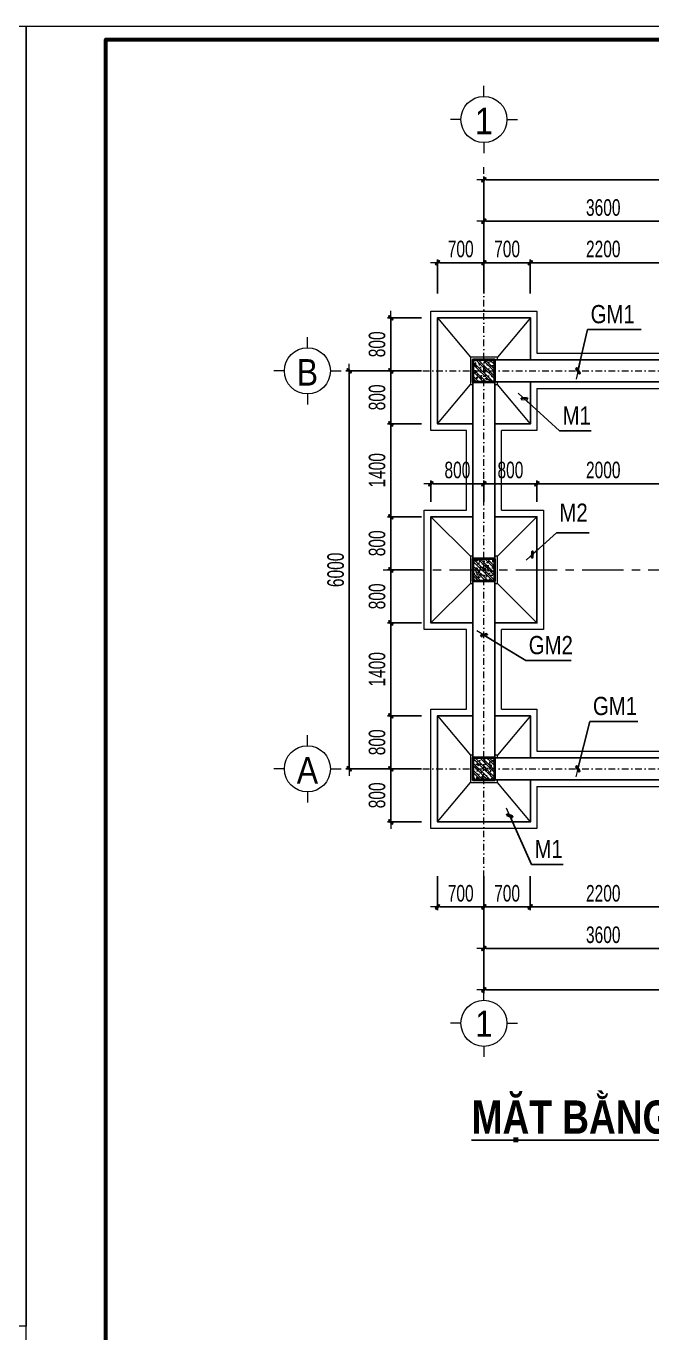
# Model space of a CAD drawing. Header units: millimetres. Extents: x -182770 to 489476, y -561170 to -280028.
# Drawn here: x -155050 to -145610, y -532290 to -512589 of the extents above; entities that cross this region are included whole.
import ezdxf
from ezdxf.enums import TextEntityAlignment as Align

# ---------------------------------------------------------------- set-up
doc = ezdxf.new("R2010")
doc.units = ezdxf.units.MM
doc.header["$MEASUREMENT"] = 0
doc.header["$PDMODE"] = 32
for name, pattern in [('CENTER', [2, 1.25, -0.25, 0.25, -0.25]), ('DASHDOT', [1, 0.5, -0.25, 0, -0.25]), ('HIDDEN', [0.375, 0.25, -0.125])]:
    doc.linetypes.add(name, pattern=pattern)
doc.layers.get('Defpoints').update_dxf_attribs({"color": 1})
for name, color, linetype, lineweight in [('Khungten_LCDI', 7, 'Continuous', 5), ('LC Dim', 8, 'Continuous', 18), ('LC Hatch', 252, 'Continuous', 9), ('LC ISO', 153, 'Continuous', 13), ('LC MANH DUT', 35, 'HIDDEN', 5), ('LC Net dam2', 6, 'Continuous', 40), ('LC Net manh', 133, 'Continuous', 5), ('LC Net thay', 63, 'Continuous', 25), ('LC Net truc', 79, 'DASHDOT', 13), ('LC Text1', 3, 'Continuous', 20), ('LC Text2', 7, 'Continuous', 25), ('v-TRUC', 8, 'CENTER', 13)]:
    doc.layers.add(name, color=color, linetype=linetype, lineweight=lineweight)
doc.styles.add('1', font='vnsimli.shx', dxfattribs={"width": 0.6})
doc.styles.add('HOATBIF', font='hoatbif.shx', dxfattribs={"width": 0.7})
doc.styles.add('Khungten', font='VHAVAN.TTF', dxfattribs={"width": 0.9, "height": 5000})
doc.styles.add('LC 1', font='VHAVANB.TTF')
doc.styles.add('LC3', font='VHARIALB.TTF', dxfattribs={"width": 0.8})
doc.styles.add('T2', font='VHARIAL.TTF', dxfattribs={"width": 0.8})
doc.styles.add('Title', font='VHBLACK.TTF', dxfattribs={"width": 0.8})
doc.dimstyles.new('1-100', dxfattribs={"dimscale": 100, "dimtxt": 2.5, "dimasz": 0.35, "dimexe": 0.5, "dimexo": 0, "dimgap": 0.8, "dimtad": 1, "dimdec": 0, "dimzin": 0, "dimdsep": 46, "dimtxsty": 'HOATBIF', "dimblk1": 'DOT', "dimblk2": 'DOT', "dimsah": 1, "dimcen": -1, "dimdle": 1, "dimclrd": 256, "dimclre": 256, "dimclrt": 4, "dimadec": 3, "dimazin": 2, "dimtfac": 0.333333, "dimtdec": 0, "dimtix": 1, "dimtmove": 2, "dimatfit": 3, "dimldrblk": 'DOT', "dimfxl": 1, "dimtvp": 0.833333, "dimtolj": 1, "dimtzin": 0, "dimarcsym": 0})
doc.dimstyles.new('1-100$7', dxfattribs={"dimtxt": 230, "dimasz": 300, "dimexe": 50, "dimexo": 300, "dimgap": 80, "dimtad": 1, "dimdec": 3, "dimzin": 12, "dimdsep": 46, "dimtxsty": '1', "dimblk1": 'ARCHTICK', "dimblk2": 'ARCHTICK', "dimsah": 1, "dimcen": 0.09, "dimdle": 160, "dimclrd": 6, "dimclre": 6, "dimclrt": 2, "dimadec": 3, "dimazin": 3, "dimtfac": 1, "dimtdec": 3, "dimtix": 1, "dimtmove": 2, "dimatfit": 3, "dimldrblk": 'DOTSMALL', "dimfxl": 1, "dimtolj": 1, "dimtzin": 15, "dimarcsym": 0})
pattern_1 = [(140, (-46374.86, -61923.42), (12.550427, 143.452037), [15, -165]), (85, (-46374.86, -61923.42), (-150.438427, -27.750267), [12, -132]), (190.4514, (-46373.82, -61911.46), (-137.88791, 115.701876), [12.74804, -140.228422]), (136.1842, (-46414.86, -61923.42), (33.1038, 213.44821), [22.5, -247.5]), (186.6356, (-46412.1, -61905.63), (-194.82357, 186.93254), [19.12206, -210.3426]), (81.1842, (-46414.86, -61923.42), (-194.82372, 186.93239), [18, -198]), (111, (-46404.86, -61903.42), (80.523778, 119.38141), [15, -165]), (56, (-46404.86, -61903.42), (-145.03001, 48.663066), [12, -132]), (161.4514, (-46398.15, -61893.47), (-64.5061, 168.044526), [12.74804, -140.228422]), (127.5, (-46374.865, -61923.42), (-66.578771, 2.431971), [0, -130.4, 0, -134, 0, -132.5]), (97.5, (-46374.865, -61923.42), (-78.882342, 52.613907), [0, -76.4, 0, -127.4, 0, -50.5]), (57.5, (-46374.865, -61968.02), (4.5109743, 106.764487), [0, -50, 0, -156, 0, -207]), (47.5, (-46374.86, -61988.02), (-20.020996, 116.637234), [0, -65, 0, -103.6, 0, -147]), (135, (-46374.865, -61923.42), (-53.033009, -53.033009), []), (135, (-46374.865, -61888.06), (-53.033009, -53.033009), [])]

# ---------------------------------------------------------------- blocks, each defined once
blk = doc.blocks.new('DOT')
at = {"layer": 'LC Dim'}
blk.add_line((-3, 0), (3, 0), dxfattribs=at)
at = {"layer": 'LC Dim', "color": 4}
blk.add_line((-1, -1), (1, 1), dxfattribs=at)
blk.add_lwpolyline([(0.5, 1), (-1, -0.5), (-0.5, -1), (1, 0.5)], close=True, dxfattribs=at)
blk = doc.blocks.new('*D1157')
at = {"layer": 'Defpoints', "color": 0, "ltscale": 2, "transparency": 16777216}
for p in [(-148144, -525405), (-144544, -525405), (-148144, -526494)]:
    blk.add_point(p, dxfattribs=at)
at = {"layer": 'LC Dim', "lineweight": -2, "ltscale": 2, "transparency": 16777216}
for p, q in [((-148144, -525405), (-148144, -526544)), ((-144544, -525405), (-144544, -526544)), ((-144579, -526494), (-148109, -526494))]:
    blk.add_line(p, q, dxfattribs=at)
at = {"layer": 'LC Dim', "lineweight": -2, "ltscale": 2, "transparency": 16777216, "xscale": 35, "yscale": 35, "zscale": 35, "rotation": 180}
blk.add_blockref('DOT', (-148144, -526494), dxfattribs=at)
at = {"layer": 'LC Dim', "lineweight": -2, "ltscale": 2, "transparency": 16777216, "xscale": 35, "yscale": 35, "zscale": 35}
blk.add_blockref('DOT', (-144544, -526494), dxfattribs=at)
at = {"layer": 'LC Dim', "color": 4, "ltscale": 2, "transparency": 16777216, "insert": (-146344, -526289), "char_height": 250, "attachment_point": 5, "style": 'HOATBIF'}
blk.add_mtext('\\A1;3600', dxfattribs=at)
blk = doc.blocks.new('_Dot')
at = {"color": 0, "linetype": 'ByBlock', "lineweight": -2}
blk.add_line((-0.5, 0), (-1, 0), dxfattribs=at)
at = {"color": 0, "linetype": 'ByBlock', "const_width": 0.5}
blk.add_lwpolyline([(-0.25, 0, 1), (0.25, 0, 1)], format="xyb", close=True, dxfattribs=at)
blk = doc.blocks.new('*D1158')
at = {"layer": 'Defpoints', "color": 0, "ltscale": 2, "transparency": 16777216}
for p in [(-148144, -525405), (-140944, -525405), (-148144, -527119)]:
    blk.add_point(p, dxfattribs=at)
at = {"layer": 'LC Dim', "lineweight": -2, "ltscale": 2, "transparency": 16777216}
for p, q in [((-148144, -525405), (-148144, -527169)), ((-140944, -525405), (-140944, -527169)), ((-140979, -527119), (-148109, -527119))]:
    blk.add_line(p, q, dxfattribs=at)
at = {"layer": 'LC Dim', "lineweight": -2, "ltscale": 2, "transparency": 16777216, "xscale": 35, "yscale": 35, "zscale": 35, "rotation": 180}
blk.add_blockref('DOT', (-148144, -527119), dxfattribs=at)
at = {"layer": 'LC Dim', "lineweight": -2, "ltscale": 2, "transparency": 16777216, "xscale": 35, "yscale": 35, "zscale": 35}
blk.add_blockref('DOT', (-140944, -527119), dxfattribs=at)
at = {"layer": 'LC Dim', "color": 4, "ltscale": 2, "transparency": 16777216, "insert": (-144544, -526914), "char_height": 250, "attachment_point": 5, "style": 'HOATBIF'}
blk.add_mtext('\\A1;7200', dxfattribs=at)
blk = doc.blocks.new('TTRUC')
at = {"layer": 'LC ISO'}
for p, q in [((0, 6.95), (0, 10.13)), ((-6.95, 0), (-10.13, 0)), ((6.95, 0), (10.13, 0)), ((0, -6.95), (0, -10.13))]:
    blk.add_line(p, q, dxfattribs=at)
at = {"layer": 'LC Net manh'}
blk.add_circle((0, 0), 6.95, dxfattribs=at)
blk = doc.blocks.new('*D1160')
at = {"layer": 'Defpoints', "color": 0, "ltscale": 2, "transparency": 16777216}
for p in [(-148144, -515530), (-148144, -516620), (-144544, -516620)]:
    blk.add_point(p, dxfattribs=at)
at = {"layer": 'LC Dim', "lineweight": -2, "ltscale": 2, "transparency": 16777216}
for p, q in [((-148144, -516620), (-148144, -515480)), ((-144579, -515530), (-148109, -515530)), ((-144544, -516620), (-144544, -515480))]:
    blk.add_line(p, q, dxfattribs=at)
at = {"layer": 'LC Dim', "lineweight": -2, "ltscale": 2, "transparency": 16777216, "xscale": 35, "yscale": 35, "zscale": 35, "rotation": 180}
blk.add_blockref('DOT', (-148144, -515530), dxfattribs=at)
at = {"layer": 'LC Dim', "lineweight": -2, "ltscale": 2, "transparency": 16777216, "xscale": 35, "yscale": 35, "zscale": 35}
blk.add_blockref('DOT', (-144544, -515530), dxfattribs=at)
at = {"layer": 'LC Dim', "color": 4, "ltscale": 2, "transparency": 16777216, "insert": (-146344, -515325), "char_height": 250, "attachment_point": 5, "style": 'HOATBIF'}
blk.add_mtext('\\A1;3600', dxfattribs=at)
blk = doc.blocks.new('*D1161')
at = {"layer": 'Defpoints', "color": 0, "ltscale": 2, "transparency": 16777216}
for p in [(-148144, -514905), (-148144, -516620), (-140944, -516620)]:
    blk.add_point(p, dxfattribs=at)
at = {"layer": 'LC Dim', "lineweight": -2, "ltscale": 2, "transparency": 16777216}
for p, q in [((-148144, -516620), (-148144, -514855)), ((-140979, -514905), (-148109, -514905)), ((-140944, -516620), (-140944, -514855))]:
    blk.add_line(p, q, dxfattribs=at)
at = {"layer": 'LC Dim', "lineweight": -2, "ltscale": 2, "transparency": 16777216, "xscale": 35, "yscale": 35, "zscale": 35, "rotation": 180}
blk.add_blockref('DOT', (-148144, -514905), dxfattribs=at)
at = {"layer": 'LC Dim', "lineweight": -2, "ltscale": 2, "transparency": 16777216, "xscale": 35, "yscale": 35, "zscale": 35}
blk.add_blockref('DOT', (-140944, -514905), dxfattribs=at)
at = {"layer": 'LC Dim', "color": 4, "ltscale": 2, "transparency": 16777216, "insert": (-144544, -514700), "char_height": 250, "attachment_point": 5, "style": 'HOATBIF'}
blk.add_mtext('\\A1;7200', dxfattribs=at)
blk = doc.blocks.new('*D1163')
at = {"layer": 'Defpoints', "color": 0, "ltscale": 2, "transparency": 16777216}
for p in [(-150175, -517786), (-149086, -517786), (-149086, -523786)]:
    blk.add_point(p, dxfattribs=at)
at = {"layer": 'LC Dim', "lineweight": -2, "ltscale": 2, "transparency": 16777216}
for p, q in [((-149086, -517786), (-150225, -517786)), ((-150175, -523751), (-150175, -517821)), ((-149086, -523786), (-150225, -523786))]:
    blk.add_line(p, q, dxfattribs=at)
at = {"layer": 'LC Dim', "lineweight": -2, "ltscale": 2, "transparency": 16777216, "xscale": 35, "yscale": 35, "zscale": 35}
for p, rotation in [((-150175, -517786), 90), ((-150175, -523786), 270)]:
    blk.add_blockref('DOT', p, dxfattribs=dict(at, rotation=rotation))
at = {"layer": 'LC Dim', "color": 4, "ltscale": 2, "transparency": 16777216, "insert": (-150380, -520786), "char_height": 250, "attachment_point": 5, "rotation": 90, "style": 'HOATBIF'}
blk.add_mtext('\\A1;6000', dxfattribs=at)
blk = doc.blocks.new('*D1164')
at = {"layer": 'Defpoints', "color": 0, "ltscale": 2, "transparency": 16777216}
for p in [(-148144, -516155), (-148844, -516620), (-148144, -516620)]:
    blk.add_point(p, dxfattribs=at)
at = {"layer": 'LC Dim', "lineweight": -2, "ltscale": 2, "transparency": 16777216}
for p, q in [((-148844, -516620), (-148844, -516105)), ((-148809, -516155), (-148179, -516155)), ((-148144, -516620), (-148144, -516105))]:
    blk.add_line(p, q, dxfattribs=at)
at = {"layer": 'LC Dim', "lineweight": -2, "ltscale": 2, "transparency": 16777216, "xscale": 35, "yscale": 35, "zscale": 35, "rotation": 180}
blk.add_blockref('DOT', (-148844, -516155), dxfattribs=at)
at = {"layer": 'LC Dim', "lineweight": -2, "ltscale": 2, "transparency": 16777216, "xscale": 35, "yscale": 35, "zscale": 35}
blk.add_blockref('DOT', (-148144, -516155), dxfattribs=at)
at = {"layer": 'LC Dim', "color": 4, "ltscale": 2, "transparency": 16777216, "insert": (-148494, -515950), "char_height": 250, "attachment_point": 5, "style": 'HOATBIF'}
blk.add_mtext('\\A1;700', dxfattribs=at)
blk = doc.blocks.new('*D1165')
at = {"layer": 'Defpoints', "color": 0, "ltscale": 2, "transparency": 16777216}
for p in [(-147444, -516155), (-148144, -516620), (-147444, -516620)]:
    blk.add_point(p, dxfattribs=at)
at = {"layer": 'LC Dim', "lineweight": -2, "ltscale": 2, "transparency": 16777216}
for p, q in [((-148144, -516620), (-148144, -516105)), ((-148109, -516155), (-147479, -516155)), ((-147444, -516620), (-147444, -516105))]:
    blk.add_line(p, q, dxfattribs=at)
at = {"layer": 'LC Dim', "lineweight": -2, "ltscale": 2, "transparency": 16777216, "xscale": 35, "yscale": 35, "zscale": 35, "rotation": 180}
blk.add_blockref('DOT', (-148144, -516155), dxfattribs=at)
at = {"layer": 'LC Dim', "lineweight": -2, "ltscale": 2, "transparency": 16777216, "xscale": 35, "yscale": 35, "zscale": 35}
blk.add_blockref('DOT', (-147444, -516155), dxfattribs=at)
at = {"layer": 'LC Dim', "color": 4, "ltscale": 2, "transparency": 16777216, "insert": (-147794, -515950), "char_height": 250, "attachment_point": 5, "style": 'HOATBIF'}
blk.add_mtext('\\A1;700', dxfattribs=at)
blk = doc.blocks.new('*D1170')
at = {"layer": 'Defpoints', "color": 0, "ltscale": 2, "transparency": 16777216}
for p in [(-148844, -525405), (-148144, -525405), (-148144, -525869)]:
    blk.add_point(p, dxfattribs=at)
at = {"layer": 'LC Dim', "lineweight": -2, "ltscale": 2, "transparency": 16777216}
for p, q in [((-148844, -525405), (-148844, -525919)), ((-148144, -525405), (-148144, -525919)), ((-148809, -525869), (-148179, -525869))]:
    blk.add_line(p, q, dxfattribs=at)
at = {"layer": 'LC Dim', "lineweight": -2, "ltscale": 2, "transparency": 16777216, "xscale": 35, "yscale": 35, "zscale": 35, "rotation": 180}
blk.add_blockref('DOT', (-148844, -525869), dxfattribs=at)
at = {"layer": 'LC Dim', "lineweight": -2, "ltscale": 2, "transparency": 16777216, "xscale": 35, "yscale": 35, "zscale": 35}
blk.add_blockref('DOT', (-148144, -525869), dxfattribs=at)
at = {"layer": 'LC Dim', "color": 4, "ltscale": 2, "transparency": 16777216, "insert": (-148494, -525664), "char_height": 250, "attachment_point": 5, "style": 'HOATBIF'}
blk.add_mtext('\\A1;700', dxfattribs=at)
blk = doc.blocks.new('*D1171')
at = {"layer": 'Defpoints', "color": 0, "ltscale": 2, "transparency": 16777216}
for p in [(-148144, -525405), (-147444, -525405), (-147444, -525869)]:
    blk.add_point(p, dxfattribs=at)
at = {"layer": 'LC Dim', "lineweight": -2, "ltscale": 2, "transparency": 16777216}
for p, q in [((-148144, -525405), (-148144, -525919)), ((-147444, -525405), (-147444, -525919)), ((-148109, -525869), (-147479, -525869))]:
    blk.add_line(p, q, dxfattribs=at)
at = {"layer": 'LC Dim', "lineweight": -2, "ltscale": 2, "transparency": 16777216, "xscale": 35, "yscale": 35, "zscale": 35, "rotation": 180}
blk.add_blockref('DOT', (-148144, -525869), dxfattribs=at)
at = {"layer": 'LC Dim', "lineweight": -2, "ltscale": 2, "transparency": 16777216, "xscale": 35, "yscale": 35, "zscale": 35}
blk.add_blockref('DOT', (-147444, -525869), dxfattribs=at)
at = {"layer": 'LC Dim', "color": 4, "ltscale": 2, "transparency": 16777216, "insert": (-147794, -525664), "char_height": 250, "attachment_point": 5, "style": 'HOATBIF'}
blk.add_mtext('\\A1;700', dxfattribs=at)
blk = doc.blocks.new('*D1176')
at = {"layer": 'Defpoints', "color": 0, "ltscale": 2, "transparency": 16777216}
for p in [(-145244, -516155), (-147444, -516620), (-145244, -516620)]:
    blk.add_point(p, dxfattribs=at)
at = {"layer": 'LC Dim', "lineweight": -2, "ltscale": 2, "transparency": 16777216}
for p, q in [((-147444, -516620), (-147444, -516105)), ((-147409, -516155), (-145279, -516155)), ((-145244, -516620), (-145244, -516105))]:
    blk.add_line(p, q, dxfattribs=at)
at = {"layer": 'LC Dim', "lineweight": -2, "ltscale": 2, "transparency": 16777216, "xscale": 35, "yscale": 35, "zscale": 35, "rotation": 180}
blk.add_blockref('DOT', (-147444, -516155), dxfattribs=at)
at = {"layer": 'LC Dim', "lineweight": -2, "ltscale": 2, "transparency": 16777216, "xscale": 35, "yscale": 35, "zscale": 35}
blk.add_blockref('DOT', (-145244, -516155), dxfattribs=at)
at = {"layer": 'LC Dim', "color": 4, "ltscale": 2, "transparency": 16777216, "insert": (-146344, -515950), "char_height": 250, "attachment_point": 5, "style": 'HOATBIF'}
blk.add_mtext('\\A1;2200', dxfattribs=at)
blk = doc.blocks.new('*D1178')
at = {"layer": 'Defpoints', "color": 0, "ltscale": 2, "transparency": 16777216}
for p in [(-149550, -517786), (-149086, -517786), (-149086, -518586)]:
    blk.add_point(p, dxfattribs=at)
at = {"layer": 'LC Dim', "lineweight": -2, "ltscale": 2, "transparency": 16777216}
for p, q in [((-149086, -517786), (-149600, -517786)), ((-149550, -518551), (-149550, -517821)), ((-149086, -518586), (-149600, -518586))]:
    blk.add_line(p, q, dxfattribs=at)
at = {"layer": 'LC Dim', "lineweight": -2, "ltscale": 2, "transparency": 16777216, "xscale": 35, "yscale": 35, "zscale": 35}
for p, rotation in [((-149550, -517786), 90), ((-149550, -518586), 270)]:
    blk.add_blockref('DOT', p, dxfattribs=dict(at, rotation=rotation))
at = {"layer": 'LC Dim', "color": 4, "ltscale": 2, "transparency": 16777216, "insert": (-149755, -518186), "char_height": 250, "attachment_point": 5, "rotation": 90, "style": 'HOATBIF'}
blk.add_mtext('\\A1;800', dxfattribs=at)
blk = doc.blocks.new('*D1179')
at = {"layer": 'Defpoints', "color": 0, "ltscale": 2, "transparency": 16777216}
for p in [(-149550, -516986), (-149086, -516986), (-149086, -517786)]:
    blk.add_point(p, dxfattribs=at)
at = {"layer": 'LC Dim', "lineweight": -2, "ltscale": 2, "transparency": 16777216}
for p, q in [((-149086, -516986), (-149600, -516986)), ((-149550, -517751), (-149550, -517021)), ((-149086, -517786), (-149600, -517786))]:
    blk.add_line(p, q, dxfattribs=at)
at = {"layer": 'LC Dim', "lineweight": -2, "ltscale": 2, "transparency": 16777216, "xscale": 35, "yscale": 35, "zscale": 35}
for p, rotation in [((-149550, -516986), 90), ((-149550, -517786), 270)]:
    blk.add_blockref('DOT', p, dxfattribs=dict(at, rotation=rotation))
at = {"layer": 'LC Dim', "color": 4, "ltscale": 2, "transparency": 16777216, "insert": (-149755, -517386), "char_height": 250, "attachment_point": 5, "rotation": 90, "style": 'HOATBIF'}
blk.add_mtext('\\A1;800', dxfattribs=at)
blk = doc.blocks.new('*D1180')
at = {"layer": 'Defpoints', "color": 0, "ltscale": 2, "transparency": 16777216}
for p in [(-149550, -523786), (-149086, -523786), (-149086, -524586)]:
    blk.add_point(p, dxfattribs=at)
at = {"layer": 'LC Dim', "lineweight": -2, "ltscale": 2, "transparency": 16777216}
for p, q in [((-149086, -523786), (-149600, -523786)), ((-149550, -524551), (-149550, -523821)), ((-149086, -524586), (-149600, -524586))]:
    blk.add_line(p, q, dxfattribs=at)
at = {"layer": 'LC Dim', "lineweight": -2, "ltscale": 2, "transparency": 16777216, "xscale": 35, "yscale": 35, "zscale": 35}
for p, rotation in [((-149550, -523786), 90), ((-149550, -524586), 270)]:
    blk.add_blockref('DOT', p, dxfattribs=dict(at, rotation=rotation))
at = {"layer": 'LC Dim', "color": 4, "ltscale": 2, "transparency": 16777216, "insert": (-149755, -524186), "char_height": 250, "attachment_point": 5, "rotation": 90, "style": 'HOATBIF'}
blk.add_mtext('\\A1;800', dxfattribs=at)
blk = doc.blocks.new('*D1181')
at = {"layer": 'Defpoints', "color": 0, "ltscale": 2, "transparency": 16777216}
for p in [(-149550, -522986), (-149086, -522986), (-149086, -523786)]:
    blk.add_point(p, dxfattribs=at)
at = {"layer": 'LC Dim', "lineweight": -2, "ltscale": 2, "transparency": 16777216}
for p, q in [((-149086, -522986), (-149600, -522986)), ((-149550, -523751), (-149550, -523021)), ((-149086, -523786), (-149600, -523786))]:
    blk.add_line(p, q, dxfattribs=at)
at = {"layer": 'LC Dim', "lineweight": -2, "ltscale": 2, "transparency": 16777216, "xscale": 35, "yscale": 35, "zscale": 35}
for p, rotation in [((-149550, -522986), 90), ((-149550, -523786), 270)]:
    blk.add_blockref('DOT', p, dxfattribs=dict(at, rotation=rotation))
at = {"layer": 'LC Dim', "color": 4, "ltscale": 2, "transparency": 16777216, "insert": (-149755, -523386), "char_height": 250, "attachment_point": 5, "rotation": 90, "style": 'HOATBIF'}
blk.add_mtext('\\A1;800', dxfattribs=at)
blk = doc.blocks.new('*D1182')
at = {"layer": 'Defpoints', "color": 0, "ltscale": 2, "transparency": 16777216}
for p in [(-149550, -518586), (-149086, -518586), (-149086, -519986)]:
    blk.add_point(p, dxfattribs=at)
at = {"layer": 'LC Dim', "lineweight": -2, "ltscale": 2, "transparency": 16777216}
for p, q in [((-149086, -518586), (-149600, -518586)), ((-149550, -519951), (-149550, -518621)), ((-149086, -519986), (-149600, -519986))]:
    blk.add_line(p, q, dxfattribs=at)
at = {"layer": 'LC Dim', "lineweight": -2, "ltscale": 2, "transparency": 16777216, "xscale": 35, "yscale": 35, "zscale": 35}
for p, rotation in [((-149550, -518586), 90), ((-149550, -519986), 270)]:
    blk.add_blockref('DOT', p, dxfattribs=dict(at, rotation=rotation))
at = {"layer": 'LC Dim', "color": 4, "ltscale": 2, "transparency": 16777216, "insert": (-149755, -519286), "char_height": 250, "attachment_point": 5, "rotation": 90, "style": 'HOATBIF'}
blk.add_mtext('\\A1;1400', dxfattribs=at)
blk = doc.blocks.new('*D1183')
at = {"layer": 'Defpoints', "color": 0, "ltscale": 2, "transparency": 16777216}
for p in [(-147444, -525405), (-145244, -525405), (-145244, -525869)]:
    blk.add_point(p, dxfattribs=at)
at = {"layer": 'LC Dim', "lineweight": -2, "ltscale": 2, "transparency": 16777216}
for p, q in [((-147444, -525405), (-147444, -525919)), ((-145244, -525405), (-145244, -525919)), ((-147409, -525869), (-145279, -525869))]:
    blk.add_line(p, q, dxfattribs=at)
at = {"layer": 'LC Dim', "lineweight": -2, "ltscale": 2, "transparency": 16777216, "xscale": 35, "yscale": 35, "zscale": 35, "rotation": 180}
blk.add_blockref('DOT', (-147444, -525869), dxfattribs=at)
at = {"layer": 'LC Dim', "lineweight": -2, "ltscale": 2, "transparency": 16777216, "xscale": 35, "yscale": 35, "zscale": 35}
blk.add_blockref('DOT', (-145244, -525869), dxfattribs=at)
at = {"layer": 'LC Dim', "color": 4, "ltscale": 2, "transparency": 16777216, "insert": (-146344, -525664), "char_height": 250, "attachment_point": 5, "style": 'HOATBIF'}
blk.add_mtext('\\A1;2200', dxfattribs=at)
blk = doc.blocks.new('TIEUDE1')
at = {"layer": 'LC Text2', "color": 7, "style": 'LC 1'}
blk.add_attdef('TIªU§Ò', text='', height=5, dxfattribs=at).set_placement((0, 0), align=Align.BOTTOM_CENTER)
blk.add_attdef('TL', text='', height=3, dxfattribs=at).set_placement((0, -2), align=Align.TOP_CENTER)
blk = doc.blocks.new('*D1145')
at = {"layer": 'Defpoints', "color": 0, "ltscale": 2, "transparency": 16777216}
for p in [(-149086, -519986), (-149550, -520786), (-149086, -520786)]:
    blk.add_point(p, dxfattribs=at)
at = {"layer": 'LC Dim', "lineweight": -2, "ltscale": 2, "transparency": 16777216}
for p, q in [((-149086, -519986), (-149600, -519986)), ((-149550, -520021), (-149550, -520751)), ((-149086, -520786), (-149600, -520786))]:
    blk.add_line(p, q, dxfattribs=at)
at = {"layer": 'LC Dim', "lineweight": -2, "ltscale": 2, "transparency": 16777216, "xscale": 35, "yscale": 35, "zscale": 35}
for p, rotation in [((-149550, -519986), 90), ((-149550, -520786), 270)]:
    blk.add_blockref('DOT', p, dxfattribs=dict(at, rotation=rotation))
at = {"layer": 'LC Dim', "color": 4, "ltscale": 2, "transparency": 16777216, "insert": (-149755, -520386), "char_height": 250, "attachment_point": 5, "rotation": 90, "style": 'HOATBIF'}
blk.add_mtext('\\A1;800', dxfattribs=at)
blk = doc.blocks.new('*D1146')
at = {"layer": 'Defpoints', "color": 0, "ltscale": 2, "transparency": 16777216}
for p in [(-149086, -520786), (-149550, -521586), (-149086, -521586)]:
    blk.add_point(p, dxfattribs=at)
at = {"layer": 'LC Dim', "lineweight": -2, "ltscale": 2, "transparency": 16777216}
for p, q in [((-149086, -520786), (-149600, -520786)), ((-149550, -520821), (-149550, -521551)), ((-149086, -521586), (-149600, -521586))]:
    blk.add_line(p, q, dxfattribs=at)
at = {"layer": 'LC Dim', "lineweight": -2, "ltscale": 2, "transparency": 16777216, "xscale": 35, "yscale": 35, "zscale": 35}
for p, rotation in [((-149550, -520786), 90), ((-149550, -521586), 270)]:
    blk.add_blockref('DOT', p, dxfattribs=dict(at, rotation=rotation))
at = {"layer": 'LC Dim', "color": 4, "ltscale": 2, "transparency": 16777216, "insert": (-149755, -521186), "char_height": 250, "attachment_point": 5, "rotation": 90, "style": 'HOATBIF'}
blk.add_mtext('\\A1;800', dxfattribs=at)
blk = doc.blocks.new('*D1147')
at = {"layer": 'Defpoints', "color": 0, "ltscale": 2, "transparency": 16777216}
for p in [(-149086, -521586), (-149550, -522986), (-149086, -522986)]:
    blk.add_point(p, dxfattribs=at)
at = {"layer": 'LC Dim', "lineweight": -2, "ltscale": 2, "transparency": 16777216}
for p, q in [((-149086, -521586), (-149600, -521586)), ((-149550, -521621), (-149550, -522951)), ((-149086, -522986), (-149600, -522986))]:
    blk.add_line(p, q, dxfattribs=at)
at = {"layer": 'LC Dim', "lineweight": -2, "ltscale": 2, "transparency": 16777216, "xscale": 35, "yscale": 35, "zscale": 35}
for p, rotation in [((-149550, -521586), 90), ((-149550, -522986), 270)]:
    blk.add_blockref('DOT', p, dxfattribs=dict(at, rotation=rotation))
at = {"layer": 'LC Dim', "color": 4, "ltscale": 2, "transparency": 16777216, "insert": (-149755, -522286), "char_height": 250, "attachment_point": 5, "rotation": 90, "style": 'HOATBIF'}
blk.add_mtext('\\A1;1400', dxfattribs=at)
blk = doc.blocks.new('*D1148')
at = {"layer": 'Defpoints', "color": 0, "ltscale": 250, "transparency": 16777216}
for p in [(-148144, -519487), (-148944, -519762), (-148144, -519762)]:
    blk.add_point(p, dxfattribs=at)
at = {"layer": 'LC Dim', "lineweight": -2, "ltscale": 250, "transparency": 16777216}
for p, q in [((-148944, -519762), (-148944, -519437)), ((-148909, -519487), (-148179, -519487)), ((-148144, -519762), (-148144, -519437))]:
    blk.add_line(p, q, dxfattribs=at)
at = {"layer": 'LC Dim', "lineweight": -2, "ltscale": 250, "transparency": 16777216, "xscale": 35, "yscale": 35, "zscale": 35, "rotation": 180}
blk.add_blockref('DOT', (-148944, -519487), dxfattribs=at)
at = {"layer": 'LC Dim', "lineweight": -2, "ltscale": 250, "transparency": 16777216, "xscale": 35, "yscale": 35, "zscale": 35}
blk.add_blockref('DOT', (-148144, -519487), dxfattribs=at)
at = {"layer": 'LC Dim', "color": 4, "ltscale": 250, "transparency": 16777216, "insert": (-148544, -519282), "char_height": 250, "attachment_point": 5, "style": 'HOATBIF'}
blk.add_mtext('\\A1;800', dxfattribs=at)
blk = doc.blocks.new('*D1149')
at = {"layer": 'Defpoints', "color": 0, "ltscale": 250, "transparency": 16777216}
for p in [(-147344, -519487), (-148144, -519762), (-147344, -519762)]:
    blk.add_point(p, dxfattribs=at)
at = {"layer": 'LC Dim', "lineweight": -2, "ltscale": 250, "transparency": 16777216}
for p, q in [((-148144, -519762), (-148144, -519437)), ((-148109, -519487), (-147379, -519487)), ((-147344, -519762), (-147344, -519437))]:
    blk.add_line(p, q, dxfattribs=at)
at = {"layer": 'LC Dim', "lineweight": -2, "ltscale": 250, "transparency": 16777216, "xscale": 35, "yscale": 35, "zscale": 35, "rotation": 180}
blk.add_blockref('DOT', (-148144, -519487), dxfattribs=at)
at = {"layer": 'LC Dim', "lineweight": -2, "ltscale": 250, "transparency": 16777216, "xscale": 35, "yscale": 35, "zscale": 35}
blk.add_blockref('DOT', (-147344, -519487), dxfattribs=at)
at = {"layer": 'LC Dim', "color": 4, "ltscale": 250, "transparency": 16777216, "insert": (-147744, -519282), "char_height": 250, "attachment_point": 5, "style": 'HOATBIF'}
blk.add_mtext('\\A1;800', dxfattribs=at)
blk = doc.blocks.new('*D1150')
at = {"layer": 'Defpoints', "color": 0, "ltscale": 250, "transparency": 16777216}
for p in [(-145344, -519487), (-147344, -519762), (-145344, -519762)]:
    blk.add_point(p, dxfattribs=at)
at = {"layer": 'LC Dim', "lineweight": -2, "ltscale": 250, "transparency": 16777216}
for p, q in [((-147344, -519762), (-147344, -519437)), ((-147309, -519487), (-145379, -519487)), ((-145344, -519762), (-145344, -519437))]:
    blk.add_line(p, q, dxfattribs=at)
at = {"layer": 'LC Dim', "lineweight": -2, "ltscale": 250, "transparency": 16777216, "xscale": 35, "yscale": 35, "zscale": 35, "rotation": 180}
blk.add_blockref('DOT', (-147344, -519487), dxfattribs=at)
at = {"layer": 'LC Dim', "lineweight": -2, "ltscale": 250, "transparency": 16777216, "xscale": 35, "yscale": 35, "zscale": 35}
blk.add_blockref('DOT', (-145344, -519487), dxfattribs=at)
at = {"layer": 'LC Dim', "color": 4, "ltscale": 250, "transparency": 16777216, "insert": (-146344, -519282), "char_height": 250, "attachment_point": 5, "style": 'HOATBIF'}
blk.add_mtext('\\A1;2000', dxfattribs=at)
blk = doc.blocks.new('lcdi fix')
at = {"layer": 'Defpoints', "lineweight": 0}
blk.add_lwpolyline([(-1200, -14850), (-1200, 14850), (40800, 14850), (40800, -14850)], close=True, dxfattribs=at)
at = {"layer": 'Khungten_LCDI', "color": 5, "lineweight": 60}
blk.add_lwpolyline([(0, -14650), (0, 14650), (40600, 14650), (40600, -14650)], close=True, dxfattribs=at)
at = {"color": 7, "style": 'Khungten', "width": 0.8}
for tag, p in [('REVISION', (39499, -10746)), ('NGAYHT', (39546, -11609))]:
    blk.add_attdef(tag, text='', height=200, dxfattribs=at).set_placement(p, align=Align.CENTER)
at = {"layer": 'LC Text1', "color": 3, "style": 'LC 1', "width": 1.834006}
for tag, p, p2 in [('TENBANVE1', (36913, -8886), (40339, -8886)), ('TENBANVE2', (36913, -9562), (40339, -9562))]:
    blk.add_attdef(tag, text='', height=250, dxfattribs=at).set_placement(p, p2, align=Align.FIT)
at = {"layer": 'LC Text1', "style": 'Title', "width": 0.7}
blk.add_attdef('SOBANVE', text='', height=250, dxfattribs=at).set_placement((39562, -13896), align=Align.CENTER)

msp = doc.modelspace()

# ---------------------------------------------------------------- hatches: boundary and pattern name
at = {"layer": 'LC Hatch', "ltscale": 2}
h = msp.add_hatch(dxfattribs=at)
h.set_pattern_fill('BTCT', color=256, scale=20, angle=90)
h.set_pattern_definition(pattern_1)
h.paths.add_polyline_path([(-147978.7, -517951.5), (-147978.7, -517621.5), (-148308.7, -517621.5), (-148308.7, -517951.5)])
h = msp.add_hatch(dxfattribs=at)
h.set_pattern_fill('BTCT', color=256, scale=20, angle=90)
h.set_pattern_definition(pattern_1)
h.paths.add_polyline_path([(-147978.7, -520621.5), (-148308.7, -520621.5), (-148308.7, -520951.5), (-147978.7, -520951.5)])
h = msp.add_hatch(dxfattribs=at)
h.set_pattern_fill('BTCT', color=256, scale=20, angle=90)
h.set_pattern_definition(pattern_1)
h.paths.add_polyline_path([(-147978.7, -523951.5), (-147978.7, -523621.5), (-148308.7, -523621.5), (-148308.7, -523951.5)])

# ---------------------------------------------------------------- linework, layer by layer
at = {"layer": 'Defpoints', "lineweight": 0, "elevation": 5.9}
msp.add_lwpolyline([(-182769.6, -532190.8), (-182769.6, -512588.8), (-155049.6, -512588.8), (-155049.6, -532190.8)], close=True, dxfattribs=at)
at = {"layer": 'LC MANH DUT', "ltscale": 100}
for points in [[(-147978.7, -517951.5), (-147978.7, -517621.5), (-148308.7, -517621.5), (-148308.7, -517951.5)], [(-147978.7, -520621.5), (-148308.7, -520621.5), (-148308.7, -520951.5), (-147978.7, -520951.5)], [(-147978.7, -523951.5), (-147978.7, -523621.5), (-148308.7, -523621.5), (-148308.7, -523951.5)]]:
    msp.add_lwpolyline(points, close=True, dxfattribs=at)
at = {"layer": 'LC Net dam2', "ltscale": 5}
for points in [[(-147978.7, -517951.5), (-147978.7, -517621.5), (-148308.7, -517621.5), (-148308.7, -517951.5)], [(-147978.7, -520621.5), (-148308.7, -520621.5), (-148308.7, -520951.5), (-147978.7, -520951.5)], [(-147978.7, -523951.5), (-147978.7, -523621.5), (-148308.7, -523621.5), (-148308.7, -523951.5)]]:
    msp.add_lwpolyline(points, close=True, dxfattribs=at)
at = {"layer": 'LC Net manh'}
for p, q in [((-147343.7, -517521.5), (-145343.7, -517521.5)), ((-147343.7, -518051.5), (-145343.7, -518051.5)), ((-148408.7, -519886.5), (-148408.7, -518686.5)), ((-147878.7, -519886.5), (-147878.7, -518686.5)), ((-148408.7, -522886.5), (-148408.7, -521686.5)), ((-147878.7, -522886.5), (-147878.7, -521686.5))]:
    msp.add_line(p, q, dxfattribs=at)
at = {"layer": 'LC Net manh', "ltscale": 2}
for p, q in [((-147343.7, -523521.5), (-145343.7, -523521.5)), ((-147343.7, -524051.5), (-145343.7, -524051.5))]:
    msp.add_line(p, q, dxfattribs=at)
at = {"layer": 'LC Net manh'}
for points in [[(-148408.7, -518686.5), (-148943.7, -518686.5), (-148943.7, -516886.5), (-148143.7, -516886.5), (-147343.7, -516886.5), (-147343.7, -517521.5)], [(-147343.7, -518051.5), (-147343.7, -518686.5), (-147878.7, -518686.5)], [(-147878.7, -522886.5), (-147343.7, -522886.5), (-147343.7, -523521.5)], [(-147343.7, -524051.5), (-147343.7, -524686.5), (-148143.7, -524686.5)]]:
    msp.add_lwpolyline(points, dxfattribs=at)
at = {"layer": 'LC Net manh', "ltscale": 2}
for points in [[(-148843.7, -516986.5), (-148348.7, -517581.5)], [(-147443.7, -516986.5), (-147938.7, -517581.5)], [(-147938.7, -517621.5), (-147938.7, -517581.5), (-148348.7, -517581.5), (-148348.7, -517991.5), (-148308.7, -517991.5)], [(-148843.7, -518586.5), (-148348.7, -517991.5)], [(-147978.7, -517991.5), (-147938.7, -517991.5), (-147938.7, -517951.5)], [(-147443.7, -518586.5), (-147938.7, -517991.5)], [(-148408.7, -521686.5), (-149043.7, -521686.5), (-149043.7, -520786.5), (-149043.7, -519886.5), (-148408.7, -519886.5)], [(-147878.7, -519886.5), (-147243.7, -519886.5), (-147243.7, -520786.5), (-147243.7, -521686.5), (-147878.7, -521686.5)], [(-148943.7, -519986.5), (-148348.7, -520581.5)], [(-147343.7, -519986.5), (-147938.7, -520581.5)], [(-148308.7, -520581.5), (-148348.7, -520581.5), (-148348.7, -520991.5), (-148308.7, -520991.5)], [(-147978.7, -520991.5), (-147938.7, -520991.5), (-147938.7, -520581.5), (-147978.7, -520581.5)], [(-148943.7, -521586.5), (-148348.7, -520991.5)], [(-147343.7, -521586.5), (-147938.7, -520991.5)], [(-148143.7, -524686.5), (-148943.7, -524686.5), (-148943.7, -522886.5), (-148408.7, -522886.5)], [(-148843.7, -522986.5), (-148348.7, -523581.5)], [(-147443.7, -522986.5), (-147938.7, -523581.5)], [(-148308.7, -523581.5), (-148348.7, -523581.5), (-148348.7, -523991.5), (-147938.7, -523991.5), (-147938.7, -523951.5)], [(-147938.7, -523621.5), (-147938.7, -523581.5), (-147978.7, -523581.5)], [(-148843.7, -524586.5), (-148348.7, -523991.5)], [(-147443.7, -524586.5), (-147938.7, -523991.5)]]:
    msp.add_lwpolyline(points, dxfattribs=at)
at = {"layer": 'LC Net thay'}
for p, q in [((-148308.7, -523951.5), (-148308.7, -517621.5)), ((-148308.7, -517621.5), (-140778.7, -517621.5)), ((-147978.7, -523621.5), (-147978.7, -517951.5)), ((-147978.7, -517951.5), (-141108.7, -517951.5)), ((-147978.7, -523621.5), (-141108.7, -523621.5)), ((-148308.7, -523951.5), (-140778.7, -523951.5))]:
    msp.add_line(p, q, dxfattribs=at)
for points in [[(-148308.7, -518586.5), (-148843.7, -518586.5), (-148843.7, -516986.5), (-148143.7, -516986.5)], [(-148143.7, -516986.5), (-147443.7, -516986.5), (-147443.7, -517621.5)], [(-147443.7, -517951.5), (-147443.7, -518586.5), (-147978.7, -518586.5)], [(-148308.7, -521586.5), (-148943.7, -521586.5), (-148943.7, -520786.5), (-148943.7, -519986.5), (-148308.7, -519986.5)], [(-147978.7, -519986.5), (-147343.7, -519986.5), (-147343.7, -520786.5), (-147343.7, -521586.5), (-147978.7, -521586.5)], [(-148143.7, -524586.5), (-148843.7, -524586.5), (-148843.7, -522986.5), (-148308.7, -522986.5)], [(-147978.7, -522986.5), (-147443.7, -522986.5), (-147443.7, -523621.5)], [(-147443.7, -523951.5), (-147443.7, -524586.5), (-148143.7, -524586.5)]]:
    msp.add_lwpolyline(points, dxfattribs=at)
at = {"layer": 'LC Net truc', "ltscale": 200}
for p, q in [((-148143.7, -526019.1), (-148143.7, -514711.1)), ((-149664.1, -517786.5), (-139814.6, -517786.5)), ((-149664.1, -523786.5), (-139814.6, -523786.5))]:
    msp.add_line(p, q, dxfattribs=at)
at = {"layer": 'v-TRUC', "ltscale": 500}
msp.add_line((-149664.1, -520786.5), (-139714.6, -520786.5), dxfattribs=at)

# ---------------------------------------------------------------- block references
at = {"layer": 'LC ISO', "xscale": 50, "yscale": 50, "zscale": 50, "rotation": 180}
for p in [(-148143.7, -513997), (-150806.2, -517786.5), (-150806.2, -523786.5)]:
    msp.add_blockref('TTRUC', p, dxfattribs=at)
at = {"layer": 'LC ISO', "xscale": 50, "yscale": 50, "zscale": 50}
msp.add_blockref('TTRUC', (-148143.7, -527622.6), dxfattribs=at)
at = {"layer": 'LC Net thay'}
msp.add_blockref('lcdi fix', (-153849.6, -527438.8), dxfattribs=at)
at = {"layer": 'LC Text2'}
ref = msp.add_blockref('TIEUDE1', (-144555.4, -529436.5), dxfattribs=dict(at, xscale=101.6, yscale=101.6, zscale=101.6))
ref.add_attrib('TIªU§Ò', '%%UmÆt b»ng kÕt cÊu mãng', dxfattribs={"color": 7, "height": 500.321, "style": 'LC3', "width": 0.8}).set_placement((-144555.4, -529436.5), align=Align.BOTTOM_CENTER)

# ---------------------------------------------------------------- texts
at = {"layer": 'LC Text1', "ltscale": 0.2, "style": 'LC 1', "width": 0.9}
for s, height, p in [('1', 400, (-148143.7, -514338.7)), ('b', 400, (-150806.2, -518128.1)), ('a', 400, (-150806.2, -524128.1)), ('1', 394.6, (-148143.7, -527943.6))]:
    msp.add_text(s, height=height, dxfattribs=at).set_placement(p, align=Align.BOTTOM_CENTER)
at = {"layer": 'LC Text2', "style": 'T2', "width": 0.8}
for s, p in [('gm1', (-146534.5, -517068.5)), ('m1', (-146957.5, -518597.1)), ('m2', (-147005, -520061.1)), ('gm2', (-147468, -522058)), ('gm1', (-146499.5, -522976)), ('m1', (-147380.5, -525132.1))]:
    msp.add_text(s, height=275, dxfattribs=at).set_placement(p)

# ---------------------------------------------------------------- dimensions: what is measured, and where the dimension line sits
at = {"layer": 'LC Dim', "ltscale": 2}
for base, p1, p2, picture, middle in [((-148143.7, -514905.3), (-140943.7, -516619.5), (-148143.7, -516619.5), '*D1161', (-144543.7, -514700.3)), ((-148143.7, -516155.3), (-148843.7, -516619.5), (-148143.7, -516619.5), '*D1164', (-148493.7, -515950.3)), ((-147443.7, -516155.3), (-148143.7, -516619.5), (-147443.7, -516619.5), '*D1165', (-147793.7, -515950.3)), ((-145243.7, -516155.3), (-147443.7, -516619.5), (-145243.7, -516619.5), '*D1176', (-146343.7, -515950.3)), ((-148143.7, -525869.1), (-148843.7, -525404.9), (-148143.7, -525404.9), '*D1170', (-148493.7, -525664.1)), ((-148143.7, -527119.1), (-140943.7, -525404.9), (-148143.7, -525404.9), '*D1158', (-144543.7, -526914.1)), ((-147443.7, -525869.1), (-148143.7, -525404.9), (-147443.7, -525404.9), '*D1171', (-147793.7, -525664.1)), ((-145243.7, -525869.1), (-147443.7, -525404.9), (-145243.7, -525404.9), '*D1183', (-146343.7, -525664.1))]:
    dim = msp.add_linear_dim(base=base, p1=p1, p2=p2, dimstyle='1-100', dxfattribs=at)
    dim.commit()
    dim.dimension.update_dxf_attribs({"geometry": picture, "text_midpoint": middle})
for base, p1, p2, angle, picture, middle in [((-148143.7, -515530.3), (-144543.7, -516619.5), (-148143.7, -516619.5), 180, '*D1160', (-146343.7, -515325.3)), ((-149549.9, -516986.5), (-149085.7, -517786.5), (-149085.7, -516986.5), 90, '*D1179', (-149754.9, -517386.5)), ((-150174.9, -517786.5), (-149085.7, -523786.5), (-149085.7, -517786.5), 90, '*D1163', (-150379.9, -520786.5)), ((-149549.9, -517786.5), (-149085.7, -518586.5), (-149085.7, -517786.5), 90, '*D1178', (-149754.9, -518186.5)), ((-149549.9, -518586.5), (-149085.7, -519986.5), (-149085.7, -518586.5), 90, '*D1182', (-149754.9, -519286.5)), ((-149549.9, -520786.5), (-149085.7, -519986.5), (-149085.7, -520786.5), 90, '*D1145', (-149754.9, -520386.5)), ((-149549.9, -521586.5), (-149085.7, -520786.5), (-149085.7, -521586.5), 90, '*D1146', (-149754.9, -521186.5)), ((-149549.9, -522986.5), (-149085.7, -521586.5), (-149085.7, -522986.5), 90, '*D1147', (-149754.9, -522286.5)), ((-149549.9, -522986.5), (-149085.7, -523786.5), (-149085.7, -522986.5), 90, '*D1181', (-149754.9, -523386.5)), ((-149549.9, -523786.5), (-149085.7, -524586.5), (-149085.7, -523786.5), 90, '*D1180', (-149754.9, -524186.5)), ((-148143.7, -526494.1), (-144543.7, -525404.9), (-148143.7, -525404.9), 180, '*D1157', (-146343.7, -526289.1))]:
    dim = msp.add_linear_dim(base=base, p1=p1, p2=p2, angle=angle, dimstyle='1-100', dxfattribs=at)
    dim.commit()
    dim.dimension.update_dxf_attribs({"geometry": picture, "text_midpoint": middle})
at = {"layer": 'LC Dim', "ltscale": 250}
for base, p1, p2, picture, middle in [((-148143.7, -519486.5), (-148943.7, -519761.5), (-148143.7, -519761.5), '*D1148', (-148543.7, -519281.5)), ((-147343.7, -519486.5), (-148143.7, -519761.5), (-147343.7, -519761.5), '*D1149', (-147743.7, -519281.5)), ((-145343.7, -519486.5), (-147343.7, -519761.5), (-145343.7, -519761.5), '*D1150', (-146343.7, -519281.5))]:
    dim = msp.add_linear_dim(base=base, p1=p1, p2=p2, dimstyle='1-100', dxfattribs=at)
    dim.commit()
    dim.dimension.update_dxf_attribs({"geometry": picture, "text_midpoint": middle})

# ---------------------------------------------------------------- leaders
at = {"layer": 'LC Dim', "ltscale": 2}
for points in [[(-146725.4, -517786.5), (-146580.2, -517163.1), (-145771.9, -517163.1)], [(-147533.4, -518206.5), (-147003.2, -518691.7), (-146527.4, -518691.7)], [(-147412.4, -520555.8), (-147050.7, -520229.7), (-146555.9, -520229.7)], [(-148143.7, -521770), (-147513.7, -522152.6), (-146828.4, -522152.6)], [(-146725.4, -523786.5), (-146545.2, -523070.6), (-145823.9, -523070.6)], [(-147754.1, -524494), (-147426.2, -525226.7), (-146950.4, -525226.7)]]:
    msp.add_leader(points, dimstyle='1-100$7', override={"dimscale": 120, "dimtxt": 2.5, "dimasz": 0.35, "dimexe": 0.5, "dimexo": 0, "dimgap": 0.8, "dimdec": 0, "dimzin": 0, "dimtxsty": 'HOATBIF', "dimcen": -1, "dimdle": 1, "dimclrd": 256, "dimclre": 256, "dimclrt": 4, "dimazin": 2, "dimtfac": 0.333333, "dimtdec": 0, "dimldrblk": 'DOT', "dimtvp": 0.833333, "dimtzin": 0}, dxfattribs=at)

doc.saveas('drawing.dxf')
